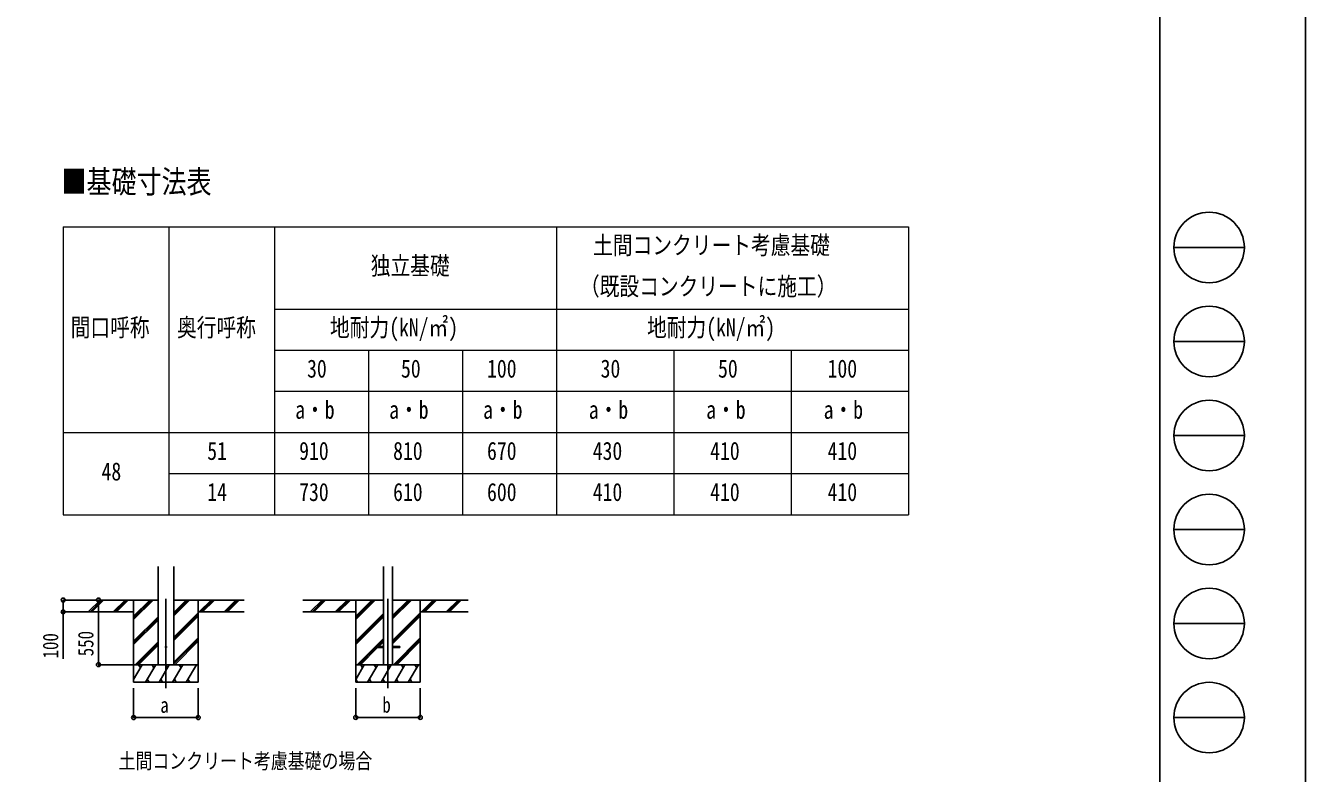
# Model space of a CAD drawing. Units: millimetres, scale not verified. Extents: x -21025 to 12615, y -14850 to 8910.
# Drawn here: x 1716 to 12615, y -10045 to -3682 of the extents above; entities that cross this region are included whole.
import ezdxf
from ezdxf.enums import TextEntityAlignment as Align

# ---------------------------------------------------------------- set-up
doc = ezdxf.new("R2010")
doc.units = ezdxf.units.MM
doc.header["$LTSCALE"] = 40
doc.layers.add('0-1_TABLE1', color=7, linetype='Continuous', lineweight=18)
for name, color, linetype in [('0-2_USER1', 3, 'Continuous'), ('0-4_YKK_12', 2, 'Continuous'), ('0-5_YKK_13', 4, 'Continuous'), ('0-6_YKK_A1', 4, 'Continuous'), ('0-7_YKK_D', 6, 'Continuous'), ('0-8_YKK_ZWAK', 7, 'Continuous')]:
    doc.layers.add(name, color=color, linetype=linetype)
doc.styles.add('ＭＳ ゴシック', font='')
doc.styles.get('ＭＳ ゴシック').set_extended_font_data('MS Gothic')

msp = doc.modelspace()

# ---------------------------------------------------------------- linework, layer by layer
at = {"layer": '0-1_TABLE1'}
for p, q in [((2036.29, -5393.76), (9236.29, -5393.76)), ((2036.29, -5393.76), (2036.29, -7843.76)), ((2936.29, -5393.76), (2936.29, -7843.76)), ((3836.29, -6093.76), (9236.29, -6093.76)), ((3836.29, -6443.76), (9236.29, -6443.76)), ((4636.29, -6443.76), (4636.29, -7843.76)), ((5436.29, -6443.76), (5436.29, -7843.76)), ((7236.29, -6443.76), (7236.29, -7843.76)), ((8236.29, -6443.76), (8236.29, -7843.76)), ((3836.29, -6793.76), (9236.29, -6793.76))]:
    msp.add_line(p, q, dxfattribs=at)
for points in [[(3836.29, -5393.76), (3836.29, -6093.76), (3836.29, -7143.76), (3836.29, -7843.76)], [(6236.29, -5393.76), (6236.29, -6443.76), (6236.29, -7143.76), (6236.29, -7843.76)], [(9236.29, -5393.76), (9236.29, -6443.76), (9236.29, -6793.76), (9236.29, -7843.76)], [(2036.29, -7143.76), (2936.29, -7143.76), (9236.29, -7143.76)], [(2936.29, -7493.76), (6236.29, -7493.76), (9236.29, -7493.76)], [(2036.29, -7843.76), (6236.29, -7843.76), (9236.29, -7843.76)]]:
    msp.add_lwpolyline(points, dxfattribs=at)
at = {"layer": '0-4_YKK_12'}
for p, q in [((2911.29, -8560.79), (2911.29, -9320)), ((4802.29, -8560.79), (4802.29, -9320))]:
    msp.add_line(p, q, dxfattribs=at)
at = {"layer": '0-5_YKK_13'}
for p, q in [((4702.29, -8965.5), (4702.29, -8974.5)), ((4702.29, -8965.5), (4762.79, -8965.5)), ((4702.29, -8974.5), (4762.79, -8974.5)), ((4841.79, -8965.5), (4902.29, -8965.5)), ((4841.79, -8974.5), (4902.29, -8974.5)), ((4902.29, -8965.5), (4902.29, -8974.5))]:
    msp.add_line(p, q, dxfattribs=at)
msp.add_circle((2911.29, -8970), 5, dxfattribs=at)
at = {"layer": '0-6_YKK_A1'}
for p, q in [((2844.29, -9120), (2844.29, -8284.65)), ((2978.29, -9120), (2978.29, -8284.65)), ((4762.79, -8284.65), (4762.79, -9120)), ((4841.79, -8284.65), (4841.79, -9120)), ((2844.29, -8570), (2185.34, -8570)), ((2252.03, -8668.6), (2350.62, -8570)), ((2264.77, -8670), (2364.77, -8570)), ((2278.91, -8670), (2378.91, -8570)), ((2464.16, -8668.6), (2562.76, -8570)), ((2476.9, -8670), (2576.9, -8570)), ((2491.04, -8670), (2591.04, -8570)), ((2636.29, -8570), (2636.29, -9270)), ((2636.29, -8736.88), (2803.17, -8570)), ((2636.29, -8722.74), (2789.03, -8570)), ((2636.29, -8708.6), (2774.89, -8570)), ((2978.29, -8703.25), (3111.54, -8570)), ((2978.29, -8689.11), (3097.4, -8570)), ((2978.29, -8674.96), (3083.26, -8570)), ((2978.29, -8570), (3576.91, -8570)), ((3186.29, -8570), (3186.29, -9270)), ((3195.39, -8670), (3295.39, -8570)), ((3209.53, -8670), (3309.53, -8570)), ((3223.67, -8670), (3323.67, -8570)), ((3407.52, -8670), (3507.52, -8570)), ((3421.66, -8670), (3521.66, -8570)), ((3435.8, -8670), (3535.81, -8570)), ((4762.79, -8570), (4076.34, -8570)), ((4143.03, -8668.6), (4241.62, -8570)), ((4155.77, -8670), (4255.77, -8570)), ((4169.91, -8670), (4269.91, -8570)), ((4355.16, -8668.6), (4453.76, -8570)), ((4367.9, -8670), (4467.9, -8570)), ((4382.04, -8670), (4482.04, -8570)), ((4527.29, -8570), (4527.29, -9270)), ((4527.29, -8736.88), (4694.17, -8570)), ((4527.29, -8722.74), (4680.03, -8570)), ((4527.29, -8708.6), (4665.89, -8570)), ((4841.79, -8730.75), (5002.54, -8570)), ((4841.79, -8716.61), (4988.4, -8570)), ((4841.79, -8702.46), (4974.26, -8570)), ((4841.79, -8570), (5485.5, -8570)), ((5077.29, -8570), (5077.29, -9270)), ((5086.39, -8670), (5186.39, -8570)), ((5100.53, -8670), (5200.53, -8570)), ((5114.67, -8670), (5214.67, -8570)), ((5298.52, -8670), (5398.52, -8570)), ((5312.66, -8670), (5412.66, -8570)), ((5326.81, -8670), (5426.81, -8570)), ((2636.29, -8670), (2185.34, -8670)), ((2636.29, -8920.73), (2844.29, -8712.73)), ((2978.29, -8887.09), (3186.29, -8679.1)), ((2978.29, -8901.24), (3186.29, -8693.24)), ((2978.29, -8915.38), (3186.29, -8707.38)), ((3186.29, -8670), (3576.91, -8670)), ((4527.29, -8670), (4076.34, -8670)), ((4527.29, -8920.73), (4762.79, -8685.23)), ((4527.29, -8934.87), (4762.79, -8699.37)), ((4527.29, -8949.01), (4762.79, -8713.51)), ((4841.79, -8914.59), (5077.29, -8679.1)), ((4841.79, -8928.74), (5077.29, -8693.24)), ((4841.79, -8942.88), (5077.29, -8707.38)), ((5077.29, -8670), (5485.5, -8670)), ((2636.29, -8934.87), (2844.29, -8726.87)), ((2636.29, -8949.01), (2844.29, -8741.01)), ((2649.15, -9120), (2844.29, -8924.86)), ((2978.29, -9099.22), (3186.29, -8891.23)), ((2978.29, -9113.37), (3186.29, -8905.37)), ((2985.8, -9120), (3186.29, -8919.51)), ((4540.15, -9120), (4762.79, -8897.36)), ((4708.79, -8965.5), (4762.79, -8911.5)), ((4722.94, -8965.5), (4762.79, -8925.64)), ((4848.52, -9120), (5077.29, -8891.23)), ((4862.66, -9120), (5077.29, -8905.37)), ((4876.8, -9120), (5077.29, -8919.51)), ((2663.29, -9120), (2844.29, -8939)), ((2677.43, -9120), (2844.29, -8953.14)), ((4554.29, -9120), (4702.29, -8972)), ((4568.44, -9120), (4713.94, -8974.5)), ((3186.29, -9120), (2636.29, -9120)), ((2636.29, -9245.45), (2708.72, -9120)), ((2693.72, -9145.98), (2678.72, -9120)), ((2737.59, -9270), (2824.19, -9120)), ((2809.19, -9145.98), (2794.19, -9120)), ((2853.06, -9270), (2939.66, -9120)), ((2924.66, -9145.98), (2909.66, -9120)), ((2968.53, -9270), (3055.13, -9120)), ((3040.13, -9145.98), (3025.13, -9120)), ((3084, -9270), (3170.6, -9120)), ((3140.6, -9120), (3140.6, -9120)), ((5077.29, -9120), (4527.29, -9120)), ((4527.29, -9245.45), (4599.72, -9120)), ((4584.72, -9145.98), (4569.72, -9120)), ((4628.59, -9270), (4715.19, -9120)), ((4700.19, -9145.98), (4685.19, -9120)), ((4744.06, -9270), (4830.66, -9120)), ((4815.66, -9145.98), (4800.66, -9120)), ((4859.53, -9270), (4946.13, -9120)), ((4931.13, -9145.98), (4916.13, -9120)), ((4975, -9270), (5061.6, -9120)), ((5046.6, -9145.98), (5031.6, -9120)), ((2752.59, -9244.02), (2767.59, -9270)), ((2868.06, -9244.02), (2883.06, -9270)), ((2983.53, -9244.02), (2998.53, -9270)), ((3099, -9244.02), (3114, -9270)), ((4528.12, -9244.02), (4543.12, -9270)), ((4643.59, -9244.02), (4658.59, -9270)), ((4759.06, -9244.02), (4774.06, -9270)), ((4874.53, -9244.02), (4889.53, -9270)), ((4990, -9244.02), (5005, -9270)), ((2636.29, -9270), (3186.29, -9270)), ((4527.29, -9270), (5077.29, -9270))]:
    msp.add_line(p, q, dxfattribs=at)
at = {"layer": '0-7_YKK_D'}
for p, q in [((2250.95, -8570), (2035.29, -8570)), ((2410.23, -8570), (2335.29, -8570)), ((2336.29, -8570), (2336.29, -9120)), ((2250.95, -8670), (2035.29, -8670)), ((2635.29, -9120), (2335.29, -9120)), ((2636.29, -9320), (2636.29, -9571)), ((3186.29, -9320), (3186.29, -9571)), ((4527.29, -9320), (4527.29, -9570)), ((5077.29, -9320), (5077.29, -9570)), ((2636.29, -9570), (3186.29, -9570)), ((4527.29, -9569), (5077.29, -9569))]:
    msp.add_line(p, q, dxfattribs=at)
msp.add_lwpolyline([(2036.29, -8570), (2036.29, -8670), (2036.29, -9069.73)], dxfattribs=at)
for centre in [(2036.29, -8570), (2336.29, -8570), (2036.29, -8670), (2336.29, -9120), (2636.29, -9570), (3186.29, -9570), (4527.29, -9569), (5077.29, -9569)]:
    msp.add_circle(centre, 17, dxfattribs=at)
at = {"layer": '0-8_YKK_ZWAK'}
for p, q in [((11375.08, 8130), (11375.08, -13070)), ((11495.08, -5570), (12095.08, -5570)), ((11495.08, -6370), (12095.08, -6370)), ((11495.08, -7170), (12095.08, -7170)), ((11495.08, -7970), (12095.08, -7970)), ((11495.08, -8770), (12095.08, -8770)), ((11495.08, -9570), (12095.08, -9570))]:
    msp.add_line(p, q, dxfattribs=at)
msp.add_lwpolyline([(-21025, -14850), (12615, -14850), (12615, 8910), (-21025, 8910)], close=True, dxfattribs=at)
for centre in [(11795.08, -5570), (11795.08, -6370), (11795.08, -7170), (11795.08, -7970), (11795.08, -8770), (11795.08, -9570)]:
    msp.add_circle(centre, 300, dxfattribs=at)

# ---------------------------------------------------------------- texts
at = {"layer": '0-1_TABLE1', "style": 'ＭＳ ゴシック', "width": 0.8}
for s, p in [('土間コンクリート考慮基礎', (6549.09, -5673.76)), ('独立基礎', (4655.49, -5848.76)), ('（既設コンクリートに施工）', (6437.09, -6023.76)), ('間口呼称', (2099.89, -6373.76)), ('奥行呼称', (3005.49, -6373.76)), ('地耐力(kN/㎡)', (4308.29, -6373.76)), ('地耐力(kN/㎡)', (7008.29, -6373.76)), ('30', (4113.09, -6723.76)), ('50', (4913.09, -6723.76)), ('100', (5645.89, -6723.76)), ('30', (6613.09, -6723.76)), ('50', (7613.09, -6723.76)), ('100', (8545.89, -6723.76)), ('a・b', (4012.29, -7073.76)), ('a・b', (4812.29, -7073.76)), ('a・b', (5612.29, -7073.76)), ('a・b', (6512.29, -7073.76)), ('a・b', (7512.29, -7073.76)), ('a・b', (8512.29, -7073.76)), ('51', (3263.09, -7423.76)), ('910', (4045.89, -7423.76)), ('810', (4845.89, -7423.76)), ('670', (5645.89, -7423.76)), ('430', (6545.89, -7423.76)), ('410', (7545.89, -7423.76)), ('410', (8545.89, -7423.76)), ('48', (2363.09, -7598.76)), ('14', (3263.09, -7773.76)), ('730', (4045.89, -7773.76)), ('610', (4845.89, -7773.76)), ('600', (5645.89, -7773.76)), ('410', (6545.89, -7773.76)), ('410', (7545.89, -7773.76)), ('410', (8545.89, -7773.76))]:
    msp.add_text(s, height=154, dxfattribs=at).set_placement(p, align=Align.BOTTOM_LEFT)
at = {"layer": '0-2_USER1', "style": 'ＭＳ ゴシック', "width": 0.8}
for s, height, p in [('■基礎寸法表', 195, (2022.8, -5166.49)), ('土間コンクリート考慮基礎の場合', 132, (2507.89, -10044.6))]:
    msp.add_text(s, height=height, dxfattribs=at).set_placement(p, align=Align.BOTTOM_LEFT)
at = {"layer": '0-7_YKK_D', "style": 'ＭＳ ゴシック', "width": 0.8}
for s, p in [('100', (2033.62, -9067.07)), ('550', (2333.62, -9048.55))]:
    msp.add_text(s, height=132, rotation=90, dxfattribs=at).set_placement(p, align=Align.BOTTOM_LEFT)
for s, p in [('a', (2863.29, -9569.2)), ('b', (4754.29, -9568.2))]:
    msp.add_text(s, height=132, dxfattribs=at).set_placement(p, align=Align.BOTTOM_LEFT)

doc.saveas('drawing.dxf')
